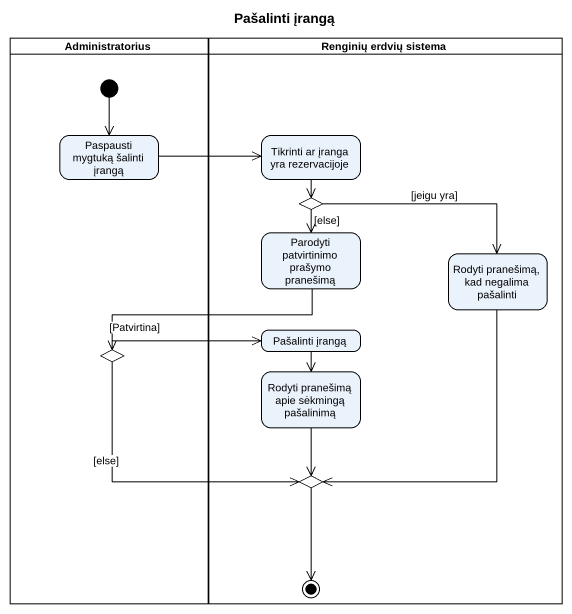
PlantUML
@startuml
title Pašalinti įrangą
hide empty description
state Administratorius <<partition>> {
  state "Paspausti mygtuką šalinti įrangą" as Paspausti_mygtuką_šalinti
  state choice2 <<choice>>
  [*] --> Paspausti_mygtuką_šalinti
}
state "Renginių erdvių sistema" as Renginių_erdvių_sistema <<partition>> {
  state "Tikrinti ar įranga yra rezervacijoje" as Tikrinti_ar_įranga_yra
  state choice1 <<choice>>
  state "Parodyti patvirtinimo prašymo pranešimą" as Parodyti_patvirtinimo
  state "Rodyti pranešimą, kad negalima pašalinti" as Rodyti_pranešimą_kad
  state "Pašalinti įrangą" as Pašalinti_įrangą
  state "Rodyti pranešimą apie sėkmingą pašalinimą" as Rodyti_pranešimą_apie
  state choice3 <<choice>>
  choice3 --> [*]
}
Paspausti_mygtuką_šalinti -right-> Tikrinti_ar_įranga_yra
Tikrinti_ar_įranga_yra --> choice1
choice1 --> Parodyti_patvirtinimo : [else]
choice1 -right-> Rodyti_pranešimą_kad : [jeigu yra]
Parodyti_patvirtinimo -left-> choice2
Rodyti_pranešimą_kad --> choice3
choice2 -right-> Pašalinti_įrangą : [Patvirtina]
choice2 --> choice3 : [else]
Pašalinti_įrangą --> Rodyti_pranešimą_apie
Rodyti_pranešimą_apie --> choice3
@enduml
